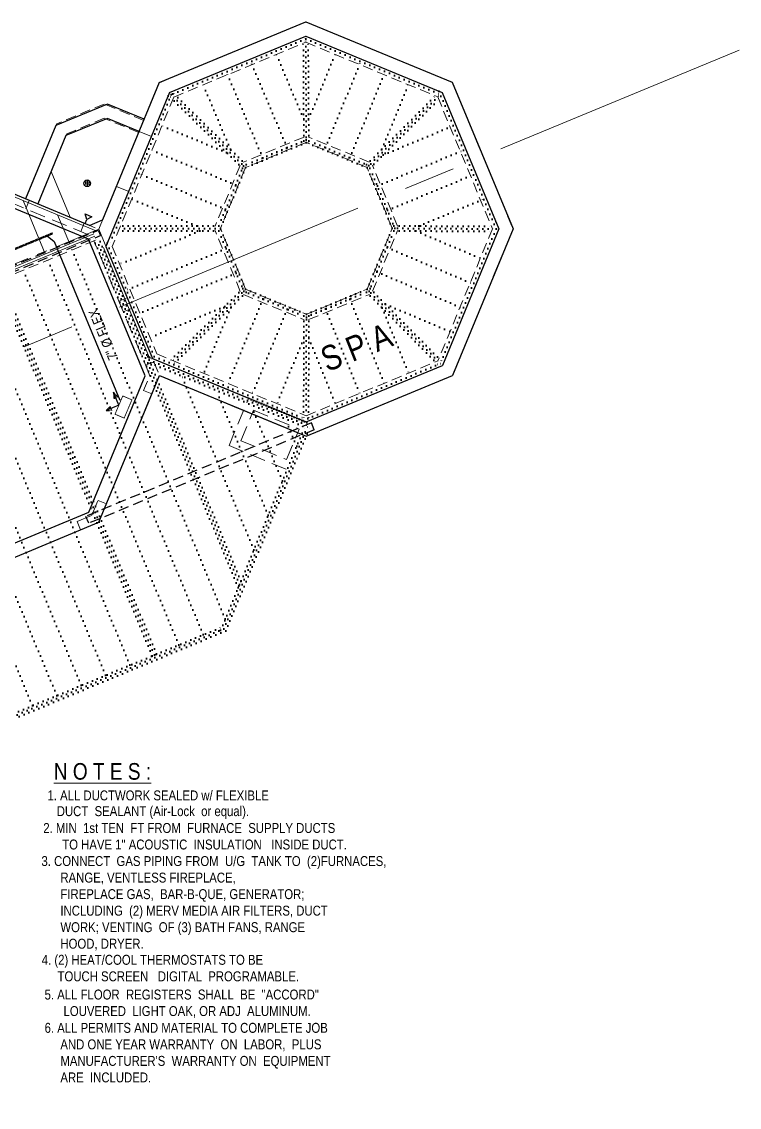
# Model space of a CAD drawing. Header units: inches. Extents: x 2775 to 35778, y 3242 to 10350.
# Drawn here: x 13971 to 14406, y 3447 to 4104 of the extents above; entities that cross this region are included whole.
import ezdxf

# ---------------------------------------------------------------- set-up
doc = ezdxf.new("R2010")
doc.units = ezdxf.units.IN
doc.header["$LTSCALE"] = 0.5
doc.header["$MEASUREMENT"] = 0
for name, pattern in [('CENTER', [2, 1.25, -0.25, 0.25, -0.25]), ('DOT2', [0.125, 0, -0.125]), ('HIDDEN', [0.375, 0.25, -0.125])]:
    doc.linetypes.add(name, pattern=pattern)
for name, color, linetype, lineweight in [('BALCONY', 3, 'CONTINUOUS', 30), ('FL JOISTS', 7, 'CONTINUOUS', 20), ('FLOOR BEAMS', 3, 'HIDDEN', 30), ('FOUNDATION', 7, 'CONTINUOUS', 30), ('FOUNDATION TEXT', 7, 'CONTINUOUS', 9), ('GRID', 1, 'CENTER', 20), ('INT WALLS', 4, 'HIDDEN', 9), ('LAYOUT', 6, 'CONTINUOUS', 9), ('LL HVAC', 7, 'HIDDEN', 9), ('PT LUMBER', 7, 'DOT2', 40), ('WALLS', 4, 'HIDDEN', 9)]:
    doc.layers.add(name, color=color, linetype=linetype, lineweight=lineweight)
doc.layers.add('HVAC', color=7, linetype='CONTINUOUS')
doc.layers.add('LLPLUMBING', color=102, linetype='CONTINUOUS')
doc.styles.add('ARCHENT', font='technical.ttf', dxfattribs={"height": 6})
doc.styles.add('ARCHENTLTD', font='technical.ttf', dxfattribs={"height": 6})

msp = doc.modelspace()

# ---------------------------------------------------------------- hatches: boundary and pattern name
at = {"layer": 'HVAC', "linetype": 'HIDDEN', "ltscale": 0.75}
h = msp.add_hatch(color=1, dxfattribs=at)
h.paths.add_polyline_path([(14022.41, 3868.5), (14025.29, 3869.73), (14024.8, 3870.89)])
h.paths.add_polyline_path([(14025.79, 3868.56), (14025.29, 3869.73), (14022.41, 3868.5)])
h.paths.add_polyline_path([(14027.11, 3875.85), (14028.2, 3876.32), (14026.86, 3879.52)])
h.paths.add_polyline_path([(14028.2, 3876.32), (14029.32, 3876.79), (14026.86, 3879.52)])

# ---------------------------------------------------------------- linework, layer by layer
at = {"layer": 'BALCONY', "linetype": 'Continuous', "lineweight": 25, "ltscale": 75}
msp.add_line((14050.39, 3899.96), (14108.61, 3875.89), dxfattribs=at)
at = {"layer": 'BALCONY', "linetype": 'HIDDEN', "lineweight": 20, "ltscale": 75}
for p, q in [((14096.77, 3847.24), (14108.61, 3875.89)), ((14103.96, 3850.22), (14111.6, 3868.7)), ((14111.6, 3868.7), (14139.32, 3857.24)), ((14131.68, 3838.76), (14139.32, 3857.24)), ((14103.96, 3850.22), (14131.68, 3838.76)), ((14096.77, 3847.24), (14134.66, 3831.58))]:
    msp.add_line(p, q, dxfattribs=at)
at = {"layer": 'FL JOISTS', "ltscale": 75}
msp.add_line((14016.74, 3977.11), (13927.21, 4014.12), dxfattribs=at)
at = {"layer": 'FL JOISTS', "ltscale": 50}
for p, q in [((13985.53, 3963.22), (13972.1, 3995.56)), ((14000.3, 3969.35), (13993.01, 3986.92)), ((13504.1, 3763.39), (14014.87, 3975.4)), ((13504.68, 3762.01), (14015.44, 3974.01)), ((14020.84, 3967.23), (14048.4, 3900.85))]:
    msp.add_line(p, q, dxfattribs=at)
at = {"layer": 'FLOOR BEAMS', "ltscale": 50}
for p, q in [((13806.67, 3890.07), (14017.62, 3977.62)), ((14017.62, 3977.62), (14018.96, 3974.39)), ((13808.01, 3886.82), (14018.96, 3974.39)), ((14146.66, 3861.04), (14010.11, 3804.43)), ((14148.39, 3856.87), (14011.83, 3800.27)), ((14148.39, 3856.87), (14146.66, 3861.04)), ((14011.83, 3800.26), (14010.11, 3804.43))]:
    msp.add_line(p, q, dxfattribs=at)
at = {"layer": 'FOUNDATION', "ltscale": 50}
for p, q in [((14054.56, 4066.97), (14143.23, 4103.78)), ((14143.23, 4103.78), (14231.95, 4067.1)), ((14060.69, 4060.86), (14143.24, 4095.12)), ((14143.24, 4095.12), (14225.84, 4060.97)), ((14054.56, 4066.97), (14020.19, 3983.82)), ((14231.95, 4067.1), (14268.76, 3978.43)), ((14060.69, 4060.86), (14022.23, 3967.81)), ((14225.84, 4060.97), (14260.1, 3978.43)), ((14260.1, 3978.43), (14225.95, 3895.83)), ((14268.76, 3978.43), (14232.08, 3889.71)), ((14022.23, 3967.81), (14050.36, 3900.04)), ((14050.41, 3900.01), (14143.41, 3861.57)), ((14143.41, 3861.57), (14225.95, 3895.83)), ((14054.69, 3889.59), (14143.41, 3852.91)), ((14143.41, 3852.91), (14232.08, 3889.71))]:
    msp.add_line(p, q, dxfattribs=at)
at = {"layer": 'FOUNDATION', "ltscale": 150}
for p, q in [((14023.22, 4053.96), (13991.87, 4040.95)), ((14045.4, 4044.8), (14023.22, 4053.96)), ((13991.87, 4040.95), (13973.53, 3996.59)), ((14023.22, 4045.3), (13998, 4034.83)), ((14042.34, 4037.4), (14023.22, 4045.3)), ((13998, 4034.83), (13980.92, 3993.54))]:
    msp.add_line(p, q, dxfattribs=at)
at = {"layer": 'FOUNDATION', "lineweight": 20, "ltscale": 50}
for p, q in [((14042.4, 4037.38), (14049.79, 4034.32)), ((14028.65, 4004.11), (14036.04, 4001.05))]:
    msp.add_line(p, q, dxfattribs=at)
at = {"layer": 'FOUNDATION', "ltscale": 75}
for p, q in [((14012.35, 3980.55), (13929.17, 4014.93)), ((14011.77, 3972.13), (13929.18, 4006.27)), ((14046.04, 3889.58), (14011.77, 3972.13)), ((14011.89, 3806.99), (14046.04, 3889.58)), ((14018.02, 3800.87), (14054.69, 3889.59)), ((13923.22, 3770.18), (14011.89, 3806.99)), ((13929.35, 3764.07), (14018.02, 3800.87))]:
    msp.add_line(p, q, dxfattribs=at)
at = {"layer": 'FOUNDATION', "lineweight": 20, "ltscale": 150}
msp.add_line((14000.59, 3985.41), (13989.09, 4013.12), dxfattribs=at)
at = {"layer": 'FOUNDATION', "color": 7, "ltscale": 75}
msp.add_line((14012.35, 3980.55), (14020.19, 3983.82), dxfattribs=at)
at = {"layer": 'FOUNDATION', "linetype": 'HIDDEN', "lineweight": 20, "ltscale": 75}
msp.add_line((14054.74, 3889.48), (14143.45, 3852.83), dxfattribs=at)
at = {"layer": 'GRID', "ltscale": 50}
for p, q in [((14054.57, 4066.98), (14143.23, 4103.78)), ((14143.23, 4103.78), (14231.95, 4067.1)), ((14054.57, 4066.98), (14017.89, 3978.26)), ((14231.95, 4067.1), (14268.76, 3978.44)), ((13929.17, 4014.93), (14017.89, 3978.26)), ((13715.17, 3852.62), (14017.89, 3978.26)), ((14017.89, 3978.26), (14054.69, 3889.59)), ((14268.76, 3978.44), (14232.08, 3889.71)), ((14054.74, 3889.48), (14018.02, 3800.87)), ((14054.74, 3889.48), (14143.41, 3852.91)), ((14143.41, 3852.91), (14232.08, 3889.71)), ((13929.35, 3764.07), (14018.02, 3800.87))]:
    msp.add_line(p, q, dxfattribs=at)
at = {"layer": 'HVAC', "color": 1, "linetype": 'HIDDEN', "lineweight": 50, "ltscale": 2.5}
msp.add_line((13886.99, 3932.98), (13990.11, 3975.77), dxfattribs=at)
at = {"layer": 'HVAC', "color": 1, "linetype": 'Continuous', "lineweight": 30, "ltscale": 0.75}
for p, q in [((13986.63, 3974.15, 44589.53), (13990.81, 3970.87, 44589.53)), ((13990.81, 3970.87, 44589.53), (14030.58, 3874.83, 44589.53))]:
    msp.add_line(p, q, dxfattribs=at)
at = {"layer": 'HVAC', "color": 1, "linetype": 'Continuous', "ltscale": 0.75}
for p, q in [((14030.11, 3871.78, -8), (14026.86, 3879.51, -8)), ((14030.11, 3871.78), (14022.41, 3868.5))]:
    msp.add_line(p, q, dxfattribs=at)
at = {"layer": 'HVAC', "color": 1, "linetype": 'HIDDEN', "ltscale": 0.75}
for p, q in [((14026.86, 3879.51, -8), (14027.11, 3875.85, -8)), ((14029.32, 3876.79, -8), (14026.86, 3879.51, -8)), ((14027.11, 3875.85), (14029.32, 3876.79)), ((14024.8, 3870.89), (14022.41, 3868.5)), ((14025.79, 3868.56), (14024.8, 3870.89)), ((14022.41, 3868.5), (14025.79, 3868.56))]:
    msp.add_line(p, q, dxfattribs=at)
at = {"layer": 'HVAC', "color": 1, "linetype": 'Continuous', "ltscale": 0.75, "const_width": 0.5}
msp.add_lwpolyline([(14033.29, 3863.91), (14027.76, 3866.25), (14032.45, 3877.3), (14037.98, 3874.96), (14033.29, 3863.91)], dxfattribs=at)
at = {"layer": 'INT WALLS', "color": 4, "ltscale": 50}
for p, q in [((14063.32, 4058.16), (14143.26, 4091.34)), ((14143.26, 4091.34), (14223.15, 4058.3)), ((14063.32, 4058.16), (14026.02, 3967.81)), ((14223.15, 4058.3), (14256.31, 3978.43)), ((14142.23, 4034.01), (14105.44, 4018.74)), ((14181.71, 4018.79), (14144.9, 4034.01)), ((14143.57, 4030.77), (14106.79, 4015.51)), ((14180.37, 4015.56), (14143.57, 4030.77)), ((14103.55, 4016.84), (14088.34, 3980.04)), ((14106.79, 4015.51), (14091.57, 3978.7)), ((14195.64, 3978.78), (14180.37, 4015.56)), ((14198.87, 3980.12), (14183.6, 4016.9)), ((14103.61, 3940.58), (14088.34, 3977.36)), ((14106.84, 3941.92), (14091.57, 3978.7)), ((14180.42, 3941.97), (14195.64, 3978.78)), ((14183.66, 3940.64), (14198.87, 3977.44)), ((14256.31, 3978.43), (14223.27, 3898.51)), ((14026.02, 3967.81), (14053.03, 3902.72)), ((14106.84, 3941.92), (14143.64, 3926.71)), ((14143.64, 3926.71), (14180.42, 3941.97)), ((14105.5, 3938.69), (14142.3, 3923.47)), ((14144.98, 3923.48), (14181.77, 3938.74)), ((14053.03, 3902.72), (14143.42, 3865.35)), ((14143.42, 3865.35), (14223.27, 3898.51))]:
    msp.add_line(p, q, dxfattribs=at)
at = {"layer": 'INT WALLS', "lineweight": 9, "ltscale": 50}
msp.add_line((13811.02, 3886.45), (14016.62, 3971.79), dxfattribs=at)
at = {"layer": 'LAYOUT', "color": 6, "linetype": 'CENTER', "lineweight": 5, "ltscale": 250}
msp.add_line((14405.76, 4086.59), (12862.17, 3446.84), dxfattribs=at)
at = {"layer": 'LLPLUMBING', "color": 5, "ltscale": 50}
for p, q in [((14010.96, 4007.5), (14010.91, 4004.49)), ((14009.96, 4007.05), (14009.96, 4005.2)), ((14011.81, 4006.99), (14011.84, 4005.15)), ((14010.62, 3984.12), (14009.67, 3987.5)), ((14009.67, 3987.5), (14013.74, 3985.76)), ((14009.72, 3981.64), (14010.62, 3984.12)), ((14013.74, 3985.76), (14010.67, 3984.12))]:
    msp.add_line(p, q, dxfattribs=at)
msp.add_circle((14010.94, 4005.99), 2, dxfattribs=at)
at = {"layer": 'PT LUMBER', "ltscale": 50}
for p, q in [((14059.88, 4058.9), (14145.2, 4094.31)), ((14142.06, 4031.77), (14141.75, 4092.88)), ((14143.24, 4093.49), (14224.69, 4059.83)), ((14143.57, 4030.77), (14143.25, 4093.5)), ((14145.06, 4031.78), (14144.75, 4092.87)), ((14131.96, 4027.64), (14109.91, 4079.72)), ((14141.99, 4044.97), (14124.64, 4085.96)), ((14144.99, 4044.99), (14161.77, 4085.79)), ((14155.14, 4027.6), (14176.57, 4079.7)), ((14117.22, 4021.4), (14095.17, 4073.48)), ((14169.94, 4021.51), (14191.36, 4073.62)), ((14097.67, 4026.56), (14080.44, 4067.24)), ((14189.35, 4026.65), (14206.16, 4067.53)), ((14107.13, 4017.27), (14063.28, 4060.3)), ((14180.02, 4017.33), (14223.19, 4060.45)), ((14223.88, 4061.78), (14259.29, 3976.47)), ((14061.77, 4059.68), (14023.85, 3967.81)), ((14105.01, 4015.15), (14061.15, 4058.18)), ((14106.78, 4015.51), (14061.77, 4059.68)), ((14180.37, 4015.56), (14224.69, 4059.83)), ((14182.14, 4015.21), (14225.31, 4058.33)), ((14095.32, 4024.65), (14054.3, 4041.58)), ((14190.19, 4023.24), (14232.57, 4040.84)), ((14143.56, 4032.39), (14105.62, 4016.65)), ((14143.57, 4030.77), (14106.79, 4015.51)), ((14181.52, 4016.71), (14143.56, 4032.4)), ((14180.37, 4015.56), (14143.57, 4030.77)), ((14100.84, 4005.07), (14048.2, 4026.79)), ((14186.61, 4004.44), (14238.7, 4026.06)), ((14105.63, 4016.64), (14089.95, 3978.7)), ((14106.79, 4015.51), (14091.57, 3978.7)), ((14195.64, 3978.78), (14180.37, 4015.56)), ((14197.27, 3978.77), (14181.52, 4016.71)), ((14094.74, 3990.28), (14042.09, 4012.01)), ((14192.75, 3989.66), (14244.84, 4011.28)), ((14077.23, 3980.19), (14035.99, 3997.22)), ((14211.67, 3980.19), (14250.97, 3996.5)), ((14103.18, 3763.28), (14015.47, 3974.56)), ((14103.99, 3765.24), (14016.85, 3975.13)), ((14090.57, 3977.2), (14027.71, 3977.16)), ((14091.57, 3978.7), (14028.33, 3978.66)), ((14079.1, 3977.2), (14028.65, 3956.26)), ((14090.57, 3980.2), (14028.95, 3980.16)), ((14105.69, 3940.78), (14089.95, 3978.7)), ((14106.84, 3941.92), (14091.57, 3978.7)), ((14180.42, 3941.97), (14195.64, 3978.78)), ((14181.57, 3940.81), (14197.26, 3978.77)), ((14195.64, 3978.78), (14258.47, 3978.43)), ((14196.64, 3980.27), (14257.85, 3979.93)), ((14196.64, 3977.27), (14257.85, 3976.93)), ((14209.86, 3977.2), (14250.99, 3959.8)), ((14258.47, 3978.43), (14224.8, 3896.96)), ((14094.54, 3742.37), (14000.88, 3967.97)), ((14102.37, 3761.32), (14014.27, 3973.53)), ((14023.04, 3969.77), (14052.32, 3899.23)), ((14081.14, 3732.92), (13986.1, 3961.84)), ((14095.02, 3966.48), (14034.78, 3941.48)), ((14192.53, 3967.16), (14244.75, 3945.06)), ((14066.36, 3726.79), (13971.32, 3955.7)), ((14050.2, 3720.08), (13955.16, 3948.99)), ((14051.58, 3720.65), (13956.55, 3949.57)), ((14052.97, 3721.23), (13957.93, 3950.14)), ((14101.15, 3951.7), (14040.91, 3926.7)), ((14186.29, 3952.42), (14238.52, 3930.33)), ((14036.81, 3714.52), (13941.77, 3943.43)), ((14105.07, 3942.28), (14060.07, 3897.65)), ((14106.84, 3941.92), (14061.57, 3897.02)), ((14106.84, 3941.92), (14143.64, 3926.71)), ((14143.64, 3926.71), (14180.42, 3941.97)), ((14180.42, 3941.97), (14224.79, 3896.97)), ((14182.19, 3942.32), (14225.42, 3898.47)), ((14022.03, 3708.38), (13926.99, 3937.3)), ((14107.19, 3940.15), (14063.07, 3896.4)), ((14117.27, 3935.99), (14095.39, 3883.05)), ((14105.68, 3940.78), (14143.64, 3925.09)), ((14143.64, 3925.08), (14181.56, 3940.82)), ((14170.01, 3935.97), (14191.52, 3883.1)), ((14180.06, 3940.2), (14223.29, 3896.35)), ((14007.25, 3702.25), (13912.21, 3931.17)), ((14094.19, 3931.49), (14047.05, 3911.92)), ((14097.85, 3930.89), (14080.6, 3889.16)), ((14132.05, 3929.88), (14110.17, 3876.94)), ((14155.19, 3929.94), (14176.7, 3877.07)), ((14189.42, 3930.71), (14206.34, 3889.13)), ((14191.54, 3932.83), (14232.28, 3915.59)), ((13992.47, 3696.11), (13897.44, 3925.03)), ((14142.14, 3925.71), (14141.92, 3863.82)), ((14143.64, 3926.71), (14143.41, 3863.2)), ((14145.14, 3925.7), (14144.92, 3863.82)), ((13977.7, 3689.98), (13882.66, 3918.9)), ((14142.09, 3912.27), (14124.96, 3870.83)), ((14145.09, 3912.3), (14161.87, 3871.04)), ((14048.36, 3899.24), (14144.57, 3859.47)), ((14049.17, 3897.28), (14142.61, 3858.65)), ((14051.5, 3901.19), (14143.41, 3863.2)), ((14141.45, 3862.38), (14226.76, 3897.79)), ((14111.83, 3784.19), (14068.13, 3889.44)), ((14120.47, 3805.09), (14089.04, 3880.8)), ((14129.11, 3826), (14109.95, 3872.15)), ((14137.76, 3846.91), (14130.87, 3863.51)), ((14091.72, 3735.54), (14143.18, 3860.04)), ((14093.68, 3736.35), (14145.12, 3860.8)), ((14094.82, 3735.21), (14146.5, 3860.22)), ((13965.56, 3683.18), (14095.64, 3737.17)), ((13966.37, 3685.14), (14092.53, 3737.5)), ((13966.71, 3682.03), (14094.82, 3735.21))]:
    msp.add_line(p, q, dxfattribs=at)
at = {"layer": 'PT LUMBER', "ltscale": 25}
for p, q in [((14047.55, 3901.2), (14050.41, 3900.01)), ((14048.4, 3900.85), (14050.41, 3900.01)), ((14108.61, 3875.89), (14146.5, 3860.22))]:
    msp.add_line(p, q, dxfattribs=at)
at = {"layer": 'WALLS', "ltscale": 50}
for p, q in [((14054.6, 4066.89), (14143.27, 4103.7)), ((14143.27, 4103.7), (14231.99, 4067.02)), ((14060.73, 4060.78), (14143.28, 4095.04)), ((14143.28, 4095.04), (14225.87, 4060.89)), ((14054.57, 4066.98), (14017.89, 3978.26)), ((14231.99, 4067.02), (14268.79, 3978.35)), ((14060.73, 4060.78), (14022.26, 3967.72)), ((14225.87, 4060.89), (14260.13, 3978.35)), ((14021.25, 4053.97), (13992.04, 4041.85)), ((14045.17, 4044.08), (14021.25, 4053.97)), ((13992.27, 4041.75), (13973.57, 3996.51)), ((14021.26, 4045.31), (13998.49, 4035.86)), ((14042.12, 4036.69), (14021.26, 4045.31)), ((13998.49, 4035.86), (13980.96, 3993.46)), ((14260.13, 3978.35), (14225.99, 3895.75)), ((14268.79, 3978.35), (14232.12, 3889.63)), ((14143.44, 3861.49), (14225.99, 3895.75))]:
    msp.add_line(p, q, dxfattribs=at)
at = {"layer": 'WALLS', "color": 4, "ltscale": 75}
for p, q in [((14011.33, 3975.02), (13929.18, 4008.98)), ((13975.88, 3995.62), (13971.26, 3997.53)), ((13973.71, 3990.47), (13975.84, 3995.54)), ((14007.03, 3976.82), (14009.16, 3981.89)), ((14048.9, 3889.42), (14014.99, 3971.11)), ((14030.04, 3934.65), (14035.13, 3936.73)), ((14037.43, 3931.19), (14035.51, 3935.8)), ((14032.72, 3928.18), (14037.77, 3930.25)), ((14046.14, 3895.86), (14051.23, 3897.94)), ((14050.11, 3878.5), (14054.74, 3889.48)), ((14050.11, 3878.5), (14045.07, 3880.55)), ((14013.81, 3805.08), (14017.52, 3814.03)), ((14022.6, 3811.96), (14017.52, 3814.03)), ((14018.02, 3800.87), (14022.6, 3811.96)), ((14004.83, 3801.35), (14013.81, 3805.08))]:
    msp.add_line(p, q, dxfattribs=at)
at = {"layer": 'WALLS', "color": 4, "ltscale": 50}
for p, q in [((14045.07, 3880.55), (14048.77, 3889.5)), ((14004.83, 3801.34), (14006.94, 3796.26))]:
    msp.add_line(p, q, dxfattribs=at)

# ---------------------------------------------------------------- texts
at = {"layer": 'FOUNDATION TEXT', "ltscale": 50, "insert": (14173.92, 3906.71), "char_height": 15, "attachment_point": 5, "rotation": 21.75855, "style": 'ARCHENT'}
msp.add_mtext('S P A', dxfattribs=at)
at = {"layer": 'LL HVAC', "color": 1, "linetype": 'Continuous', "lineweight": 9, "insert": (14011.53, 3928.39), "char_height": 6, "attachment_point": 3, "rotation": 112.78306, "style": 'ARCHENTLTD'}
msp.add_mtext('7" %%C FLEX \\P\\P  ', dxfattribs=at)
at = {"layer": 'LL HVAC', "color": 7, "linetype": 'Continuous', "lineweight": 20, "ltscale": 0.5, "insert": (13990.68, 3655.15), "char_height": 10.0625, "width": 113.25, "attachment_point": 1, "style": 'ARCHENT'}
msp.add_mtext('{\\LN O T E S :}', dxfattribs=at)
at = {"layer": 'LL HVAC', "color": 7, "linetype": 'Continuous', "lineweight": 9, "ltscale": 0.5, "char_height": 6, "attachment_point": 1, "style": 'ARCHENT'}
for s, insert in [('       1. ALL DUCTWORK SEALED w/ FLEXIBLE', (13973.47, 3638.57)), ('2. MIN  1st TEN  FT FROM  FURNACE  SUPPLY DUCTS  \\P      TO HAVE 1" ACOUSTIC  INSULATION   INSIDE DUCT.', (13984.32, 3618.86)), ('3. CONNECT  GAS PIPING FROM  U/G  TANK TO  (2)FURNACES,\\P      RANGE, VENTLESS FIREPLACE, \\P      FIREPLACE GAS,  BAR-B-QUE, GENERATOR;\\P      INCLUDING  (2) MERV MEDIA AIR FILTERS, DUCT\\P      WORK; VENTING  OF (3) BATH FANS, RANGE \\P      HOOD, DRYER.                                ', (13983.21, 3598.84)), ("6. ALL PERMITS AND MATERIAL TO COMPLETE JOB \\P     AND ONE YEAR WARRANTY  ON  LABOR,  PLUS \\P     MANUFACTURER'S  WARRANTY ON  EQUIPMENT\\P     ARE  INCLUDED.                               ", (13985.11, 3497.92))]:
    msp.add_mtext(s, dxfattribs=dict(at, insert=insert))
at = {"layer": 'LL HVAC', "color": 7, "linetype": 'Continuous', "lineweight": 9, "ltscale": 0.5, "insert": (13992.47, 3629.05), "char_height": 6, "width": 140.4375, "attachment_point": 1, "style": 'ARCHENT'}
msp.add_mtext('DUCT  SEALANT (Air-Lock  or equal).', dxfattribs=at)
at = {"layer": 'LL HVAC', "color": 7, "linetype": 'Continuous', "lineweight": 20, "ltscale": 0.5, "insert": (13983.39, 3539.09), "char_height": 6, "attachment_point": 1, "style": 'ARCHENT'}
msp.add_mtext('4. (2) HEAT/COOL THERMOSTATS TO BE\\P     TOUCH SCREEN   DIGITAL  PROGRAMABLE.                                ', dxfattribs=at)
at = {"layer": 'LL HVAC', "color": 7, "linetype": 'Continuous', "lineweight": 13, "ltscale": 0.5, "insert": (13985.11, 3518.07), "char_height": 6, "attachment_point": 1, "style": 'ARCHENT'}
msp.add_mtext('5. ALL FLOOR  REGISTERS  SHALL  BE  "ACCORD"\\P      LOUVERED  LIGHT OAK, OR ADJ  ALUMINUM.                            ', dxfattribs=at)

doc.saveas('drawing.dxf')
